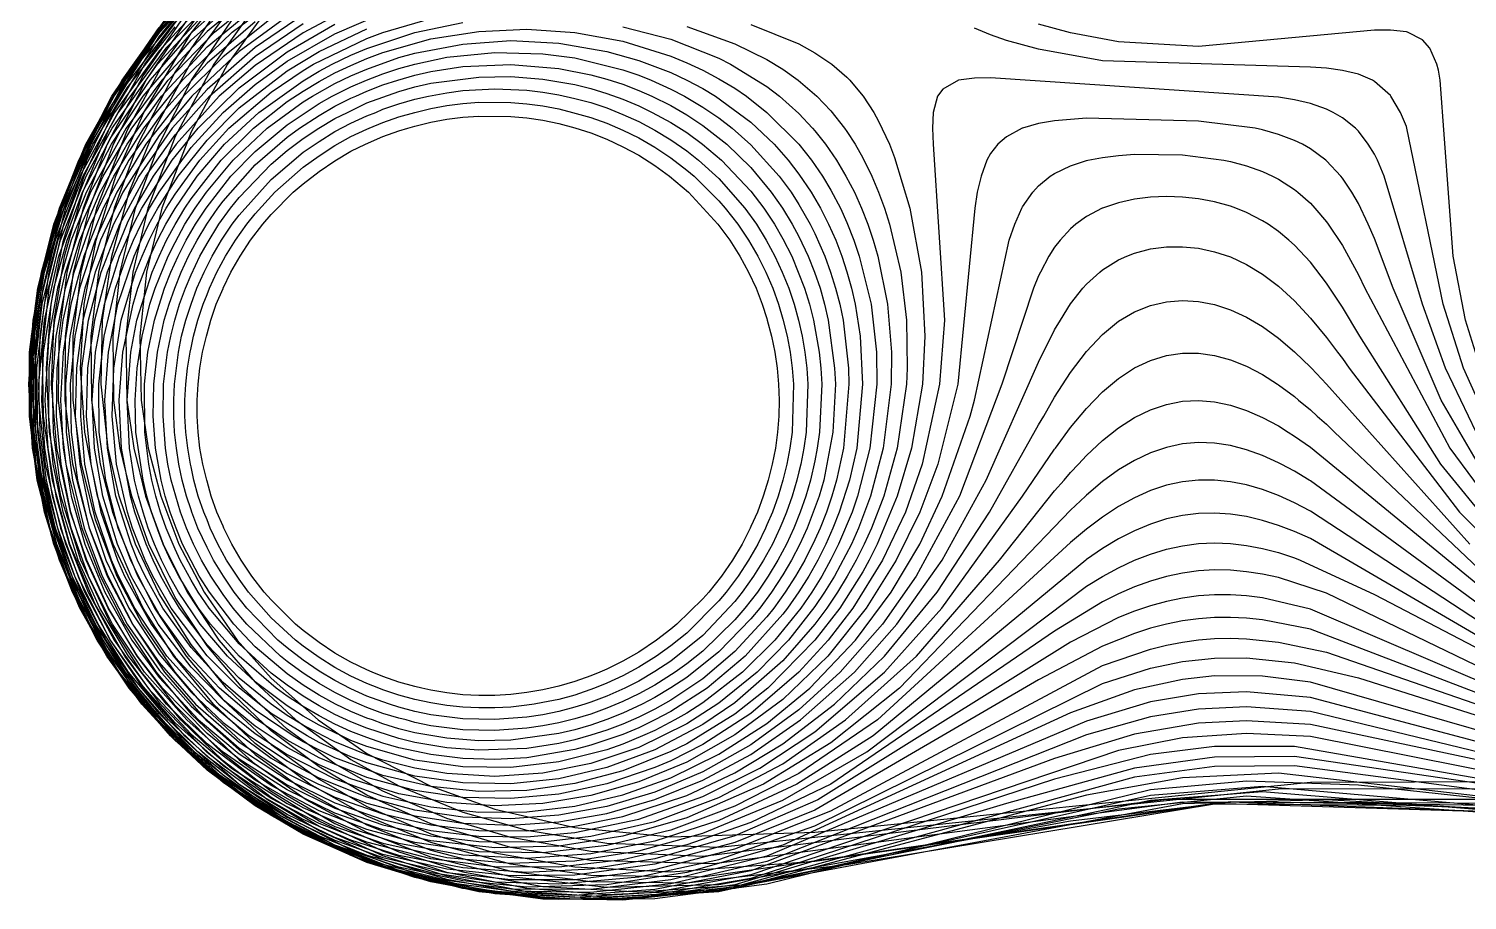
# Model space of a CAD drawing. Header units: millimetres. Extents: x -133 to 147, y -65 to 118.
# Drawn here: x -133.4 to 37.6, y -65.1 to 38.4 of the extents above; entities that cross this region are included whole.
import ezdxf

# ---------------------------------------------------------------- set-up
doc = ezdxf.new("R2010")
doc.units = ezdxf.units.MM
doc.header["$MEASUREMENT"] = 0
doc.layers.add('Layer 01', color=12, linetype='Continuous', true_color=0xc80000)

msp = doc.modelspace()

# ---------------------------------------------------------------- linework, layer by layer
at = {"layer": 'Layer 01'}
for points in [[(55.13, -52.87), (19.01, -45.7), (11.41, -45.33), (3.8, -45.86), (-3.8, -47.33), (-47.52, -62.12), (-58.93, -64.22), (-68.43, -64.82), (-77.94, -64.27), (-85.54, -62.92), (-93.15, -60.64), (-100.75, -57.29), (-106.45, -53.92), (-112.16, -49.64), (-116.47, -45.62), (-121.36, -39.92), (-125.16, -34.22), (-128.11, -28.51), (-130.33, -22.81), (-132.3, -15.21), (-133.24, -7.6), (-133.23, 0), (-132.28, 7.6), (-130.36, 15.21), (-127.42, 22.81), (-123.36, 30.42), (-117.86, 38.24), (-110.26, 46.57)], [(66.53, -56.25), (13.31, -51.64), (0, -52.69), (-51.33, -64.15), (-64.63, -65.01), (-74.14, -64.43), (-83.64, -62.68), (-91.25, -60.31), (-98.85, -56.91), (-104.99, -53.23), (-112.16, -47.58), (-117.68, -41.82), (-121.93, -36.12), (-125.46, -29.96), (-128.47, -22.81), (-130.55, -15.21), (-131.62, -7.6), (-131.73, 0), (-130.91, 7.6), (-129.17, 15.21), (-126.46, 22.81), (-122.72, 30.42), (-117.83, 38.02), (-109.93, 47.52)], [(58.93, -56.02), (13.31, -52.25), (0, -53.28), (-51.33, -64.07), (-64.63, -64.79), (-74.14, -64.13), (-83.64, -62.3), (-91.25, -59.86), (-98.85, -56.38), (-104.55, -52.93), (-110.26, -48.56), (-115.27, -43.72), (-119.94, -38.02), (-123.58, -32.32), (-127.17, -24.71), (-129.56, -17.11), (-130.89, -9.5), (-131.26, -1.9), (-130.7, 5.7), (-129.21, 13.31), (-126.78, 20.91), (-123.33, 28.51), (-117.86, 37.47), (-110.26, 46.88)], [(51.33, -54.99), (7.6, -53.65), (-53.23, -62.39), (-66.53, -62.19), (-76.04, -60.85), (-85.54, -58.29), (-93.15, -55.15), (-99.95, -51.33), (-106.45, -46.51), (-111.39, -41.82), (-116.11, -36.12), (-119.76, -30.41), (-123.32, -22.81), (-125.18, -17.11), (-126.69, -9.5), (-127.2, -1.9), (-126.75, 5.7), (-125.36, 13.31), (-123.02, 20.91), (-119.68, 28.51), (-114.06, 37.93), (-106.48, 47.52)], [(60.83, -53.15), (19.01, -44.27), (11.41, -43.81), (5.7, -44.11), (-1.9, -45.41), (-11.41, -48.3), (-47.52, -61.64), (-58.93, -63.88), (-68.43, -64.58), (-77.94, -64.12), (-85.54, -62.81), (-93.15, -60.57), (-100.75, -57.26), (-106.45, -53.93), (-112.16, -49.67), (-116.52, -45.62), (-121.42, -39.92), (-125.23, -34.22), (-128.17, -28.51), (-130.39, -22.81), (-132.35, -15.21), (-133.28, -7.6), (-133.25, 0), (-132.27, 7.6), (-130.32, 15.21), (-127.33, 22.81), (-123.21, 30.42), (-117.77, 38.02), (-110.26, 46.15)], [(49.77, -43.72), (19.01, -30.54), (13.31, -29.2), (11.41, -28.96), (9.5, -28.84), (7.6, -28.84), (5.7, -28.97), (3.8, -29.23), (1.9, -29.62), (0, -30.14), (-1.9, -30.78), (-3.8, -31.55), (-9.5, -34.46), (-39.54, -53.23), (-49.43, -57.48), (-58.93, -60.23), (-66.53, -61.46), (-74.14, -61.83), (-81.74, -61.3), (-89.35, -59.82), (-95.05, -58.02), (-100.75, -55.54), (-106.45, -52.29), (-112.16, -48.06), (-116.75, -43.72), (-121.49, -38.02), (-125.12, -32.32), (-127.87, -26.61), (-129.89, -20.91), (-131.23, -15.21), (-131.99, -9.5), (-132.15, -3.8), (-131.48, 3.8), (-129.78, 11.41), (-126.98, 19.01), (-123.56, 25.56), (-118.93, 32.32), (-113.94, 38.02), (-106.45, 44.74)], [(68.43, -53.74), (3.8, -53.47), (-51.88, -60.83), (-66.53, -60.42), (-76.04, -58.87), (-85.54, -56.06), (-93.15, -52.67), (-98.85, -49.3), (-104.55, -45.01), (-109.84, -39.92), (-114.06, -34.74), (-117.86, -28.71), (-120.65, -22.81), (-122.61, -17.11), (-123.92, -11.41), (-124.75, -3.8), (-124.59, 3.8), (-123.48, 11.41), (-121.4, 19.01), (-118.33, 26.61), (-114.06, 34.46), (-106.45, 44.95)], [(-110.26, 43.11), (-117.06, 36.12), (-122.73, 28.51), (-126.94, 20.91), (-129.91, 13.31), (-131.8, 5.7), (-132.67, -1.9), (-132.54, -9.5), (-131.79, -15.21), (-130.44, -20.91), (-128.44, -26.61), (-125.72, -32.32), (-122.15, -38.02), (-117.86, -43.34), (-113.64, -47.52), (-108.36, -51.73), (-102.65, -55.28), (-96.95, -58.02), (-91.25, -60.06), (-83.64, -61.86), (-76.04, -62.7), (-68.43, -62.67), (-58.93, -61.48), (-49.43, -59.02), (-38.02, -54.53), (-5.7, -37.26), (0, -35.29), (1.9, -34.82), (3.8, -34.46), (5.7, -34.2), (7.6, -34.05), (9.5, -34.01), (11.41, -34.06), (15.21, -34.46), (20.91, -35.66), (58.93, -48.81)], [(48.24, -41.82), (20.91, -28.66), (15.21, -26.8), (13.31, -26.39), (11.41, -26.09), (9.5, -25.92), (7.6, -25.89), (5.7, -26), (3.8, -26.25), (1.9, -26.66), (0, -27.21), (-1.9, -27.9), (-3.8, -28.73), (-5.7, -29.68), (-11.41, -33.15), (-38, -51.33), (-47.52, -55.91), (-55.13, -58.56), (-62.73, -60.33), (-70.34, -61.2), (-77.94, -61.18), (-85.54, -60.23), (-93.15, -58.25), (-98.85, -56.02), (-104.55, -53.04), (-110.26, -49.15), (-115.96, -44.06), (-119.76, -39.75), (-123.63, -34.22), (-126.69, -28.51), (-128.95, -22.81), (-130.52, -17.11), (-131.46, -11.41), (-131.82, -5.7), (-131.59, 0), (-130.38, 7.6), (-128.77, 13.31), (-126.51, 19.01), (-123.53, 24.71), (-119.74, 30.42), (-114.06, 37.08), (-106.66, 43.72)], [(-104.55, 44.44), (-112.16, 38.1), (-117.55, 32.32), (-121.76, 26.61), (-126, 19.01), (-128.31, 13.31), (-129.95, 7.6), (-130.98, 1.9), (-131.43, -5.7), (-131.09, -11.41), (-130.15, -17.11), (-128.57, -22.81), (-126.3, -28.51), (-123.21, -34.22), (-119.16, -39.92), (-114.06, -45.4), (-109.24, -49.43), (-102.65, -53.66), (-96.95, -56.38), (-91.25, -58.38), (-83.64, -60.06), (-76.04, -60.73), (-68.43, -60.47), (-60.83, -59.29), (-53.23, -57.19), (-43.72, -53.26), (-33.74, -47.52), (-7.6, -27.83), (-5.7, -26.67), (-3.8, -25.63), (-1.9, -24.74), (0, -23.99), (1.9, -23.41), (3.8, -23), (5.7, -22.75), (7.6, -22.67), (9.5, -22.74), (11.41, -22.97), (13.31, -23.33), (15.21, -23.83), (17.11, -24.45), (17.8, -24.71), (26.61, -28.82), (53.23, -42.67)], [(47.52, -38.73), (19.01, -22.15), (17.11, -21.32), (15.21, -20.59), (13.31, -20), (11.41, -19.54), (9.5, -19.25), (7.6, -19.12), (5.7, -19.17), (3.8, -19.4), (1.9, -19.82), (0, -20.43), (-1.9, -21.23), (-3.8, -22.2), (-5.7, -23.34), (-7.6, -24.63), (-7.71, -24.71), (-32.99, -45.62), (-42.04, -51.33), (-51.33, -55.67), (-58.93, -58.12), (-66.53, -59.62), (-74.14, -60.18), (-81.74, -59.78), (-89.35, -58.39), (-95.05, -56.62), (-100.75, -54.15), (-106.45, -50.86), (-112.16, -46.56), (-117, -41.82), (-121.5, -36.12), (-124.92, -30.42), (-127.47, -24.71), (-129.28, -19.01), (-130.44, -13.31), (-130.97, -7.6), (-130.91, -1.9), (-130.26, 3.8), (-129, 9.5), (-127.1, 15.21), (-124.51, 20.91), (-121.11, 26.61), (-116.78, 32.32), (-111.29, 38.02), (-104.55, 43.51)], [(58.93, -56.05), (11.41, -52.79), (-3.8, -54.31), (-51.33, -63.91), (-64.63, -64.49), (-74.14, -63.75), (-83.64, -61.83), (-91.25, -59.32), (-98.85, -55.75), (-104.55, -52.22), (-110.26, -47.75), (-115.96, -42.01), (-120.47, -36.12), (-123.87, -30.42), (-126.47, -24.71), (-128.39, -19.01), (-130.01, -11.41), (-130.64, -3.8), (-130.33, 3.8), (-129.1, 11.41), (-126.93, 19.01), (-123.77, 26.61), (-119.54, 34.22), (-112.61, 43.72)], [(43.72, -33.41), (19.01, -15.29), (18.87, -15.21), (17.11, -14.14), (15.52, -13.31), (15.21, -13.14), (13.31, -12.28), (11.41, -11.6), (9.5, -11.11), (7.6, -10.82), (5.7, -10.75), (3.8, -10.91), (1.9, -11.32), (0, -11.96), (-1.9, -12.86), (-3.8, -14), (-5.7, -15.39), (-7.6, -16.98), (-7.73, -17.11), (-9.5, -18.76), (-29.84, -39.92), (-38.02, -46.42), (-46, -51.33), (-55.13, -55.36), (-62.73, -57.54), (-70.34, -58.71), (-77.94, -58.9), (-85.54, -58.09), (-91.25, -56.76), (-96.95, -54.78), (-102.65, -52.04), (-108.36, -48.39), (-112.16, -45.33), (-117.46, -39.92), (-120.42, -36.12), (-123.92, -30.42), (-126.52, -24.71), (-128.37, -19.01), (-129.52, -13.31), (-130.05, -7.6), (-129.97, -1.9), (-129.27, 3.8), (-127.96, 9.5), (-125.97, 15.21), (-123.25, 20.91), (-119.68, 26.61), (-115.09, 32.32), (-109.18, 38.02), (-102.65, 42.93)], [(-110.63, 43.72), (-117.42, 34.22), (-121.66, 26.41), (-125.29, 17.11), (-127.16, 9.5), (-128.1, 1.9), (-128.1, -5.7), (-127.14, -13.31), (-125.46, -19.89), (-122.88, -26.61), (-119.88, -32.32), (-116, -38.02), (-112.16, -42.51), (-106.45, -47.82), (-100.75, -51.97), (-93.15, -56.18), (-85.54, -59.21), (-76.04, -61.67), (-66.53, -62.91), (-55.13, -63.06), (-36.12, -60.89), (7.6, -53.68), (30.42, -53.85), (70.34, -55.36)], [(-104.6, 43.72), (-111.37, 34.22), (-115.96, 25.62), (-119.18, 17.11), (-121, 9.5), (-121.83, 1.9), (-121.68, -5.7), (-120.88, -11.41), (-119.47, -17.11), (-117.38, -22.81), (-114.52, -28.51), (-110.74, -34.22), (-106.45, -39.23), (-101.6, -43.72), (-95.05, -48.42), (-89.35, -51.55), (-81.74, -54.67), (-74.14, -56.81), (-64.63, -58.35), (-51.33, -58.85), (15.21, -51.89), (70.34, -51.82)], [(-102.92, 43.72), (-109.72, 34.22), (-114.06, 26.2), (-117.55, 17.11), (-119.36, 9.5), (-120.17, 1.9), (-119.98, -5.7), (-119.14, -11.41), (-117.67, -17.11), (-115.5, -22.81), (-112.52, -28.51), (-108.58, -34.22), (-104.55, -38.76), (-98.97, -43.72), (-93.15, -47.7), (-85.54, -51.59), (-77.94, -54.33), (-68.43, -56.49), (-57.03, -57.6), (-39.92, -57.04), (19.01, -51.12), (68.43, -50.95)], [(53.23, -50.98), (19.01, -42.72), (11.41, -42.16), (5.7, -42.44), (0, -43.36), (-7.6, -45.5), (-45.62, -60.55), (-57.03, -63.2), (-66.53, -64.23), (-76.04, -64.08), (-83.64, -63.04), (-91.25, -61.09), (-98.85, -58.11), (-104.55, -55.06), (-110.26, -51.16), (-115.96, -46.16), (-119.91, -41.82), (-124.06, -36.12), (-127.28, -30.42), (-129.72, -24.71), (-131.5, -19.01), (-132.92, -11.41), (-133.35, -3.8), (-132.83, 3.8), (-131.33, 11.41), (-128.83, 19.01), (-125.23, 26.61), (-120.39, 34.22), (-114.08, 41.82)], [(-112.16, 42.02), (-117.86, 35.84), (-123.17, 28.51), (-127.29, 20.91), (-130.21, 13.31), (-132.06, 5.7), (-132.9, -1.9), (-132.76, -9.5), (-131.61, -17.11), (-130.06, -22.81), (-127.84, -28.51), (-124.86, -34.22), (-120.99, -39.92), (-115.97, -45.62), (-111.77, -49.43), (-104.55, -54.49), (-98.85, -57.49), (-93.15, -59.77), (-85.54, -61.86), (-77.94, -62.97), (-70.34, -63.21), (-60.83, -62.36), (-51.33, -60.29), (-39.92, -56.3), (-5.7, -39.4), (0, -37.56), (3.8, -36.77), (7.6, -36.36), (11.41, -36.33), (17.11, -36.93), (24.71, -38.7), (60.83, -50.14)], [(-115.15, 41.82), (-121.66, 32.72), (-125.98, 24.71), (-128.97, 17.11), (-130.97, 9.5), (-132.04, 1.9), (-132.19, -5.7), (-131.39, -13.31), (-129.59, -20.91), (-127.37, -27), (-123.68, -34.22), (-119.81, -39.92), (-114.84, -45.62), (-108.36, -51.33), (-102.65, -55.21), (-95.05, -59.15), (-87.44, -61.95), (-79.84, -63.8), (-70.34, -64.97), (-58.93, -64.93), (-45.62, -63.2), (0, -51.98), (11.41, -50.94), (24.71, -51.43), (68.43, -56.18)], [(43.72, -35.08), (19.01, -18.88), (17.11, -17.9), (15.21, -17.05), (13.31, -16.33), (11.41, -15.78), (9.5, -15.4), (7.6, -15.2), (5.7, -15.2), (3.8, -15.4), (1.9, -15.82), (0, -16.45), (-1.9, -17.31), (-3.8, -18.36), (-5.7, -19.61), (-7.6, -21.04), (-9.5, -22.62), (-32.44, -43.72), (-41.82, -50.09), (-49.43, -53.98), (-57.03, -56.81), (-64.63, -58.64), (-72.24, -59.5), (-79.84, -59.4), (-87.44, -58.29), (-93.15, -56.74), (-98.85, -54.52), (-104.55, -51.51), (-110.26, -47.54), (-114.57, -43.72), (-119.59, -38.02), (-123.39, -32.32), (-126.25, -26.61), (-128.31, -20.91), (-129.68, -15.21), (-130.42, -9.5), (-130.55, -3.8), (-130.08, 1.9), (-128.99, 7.6), (-127.27, 13.31), (-124.87, 19.01), (-121.67, 24.71), (-117.57, 30.42), (-112.16, 36.29), (-104.55, 42.58)], [(-113.6, 41.82), (-119.76, 32.89), (-124.02, 24.71), (-126.9, 17.11), (-128.82, 9.5), (-129.79, 1.9), (-129.85, -5.7), (-128.95, -13.31), (-127.03, -20.91), (-124.86, -26.61), (-121.97, -32.32), (-118.22, -38.02), (-114.06, -43.04), (-108.36, -48.45), (-102.65, -52.69), (-96.95, -56.03), (-89.35, -59.41), (-81.74, -61.77), (-72.24, -63.52), (-60.83, -64.15), (-47.52, -63.23), (3.8, -53.66), (20.91, -53.16), (70.34, -56)], [(70.34, -55.73), (9.5, -53.47), (-9.5, -55.76), (-51.33, -63.3), (-64.63, -63.62), (-76.04, -62.37), (-85.54, -60.01), (-93.15, -57.08), (-100.38, -53.23), (-106.45, -48.97), (-112.16, -43.85), (-117.18, -38.02), (-120.99, -32.32), (-123.93, -26.61), (-126.14, -20.91), (-128.1, -13.31), (-129.03, -5.7), (-129, 1.9), (-128.04, 9.5), (-126.15, 17.11), (-123.28, 24.71), (-119.39, 32.32), (-112.93, 41.82)], [(-110.16, 41.82), (-115.96, 33.31), (-120.4, 24.71), (-123.22, 17.11), (-125.07, 9.5), (-125.97, 1.9), (-125.91, -5.7), (-124.87, -13.31), (-123.4, -19.01), (-121.27, -24.71), (-118.4, -30.42), (-114.65, -36.12), (-110.26, -41.34), (-104.55, -46.63), (-98.85, -50.74), (-93.15, -53.99), (-85.54, -57.24), (-77.94, -59.5), (-68.43, -61.17), (-57.03, -61.77), (-39.92, -60.51), (9.5, -53.39), (70.34, -54.29)], [(64.63, -53.19), (1.9, -53.19), (-53.23, -59.95), (-66.53, -59.34), (-76.04, -57.68), (-83.64, -55.44), (-91.25, -52.19), (-96.95, -48.95), (-102.65, -44.81), (-107.92, -39.92), (-112.16, -34.92), (-115.96, -29.17), (-119.1, -22.81), (-121.12, -17.11), (-122.47, -11.41), (-123.23, -5.7), (-123.34, 1.9), (-122.49, 9.5), (-120.67, 17.11), (-117.85, 24.71), (-114, 32.32), (-107.61, 41.82)], [(53.23, -53.19), (17.11, -46.86), (7.6, -46.87), (0, -47.84), (-11.41, -50.77), (-47.52, -62.55), (-58.93, -64.49), (-68.43, -65), (-77.94, -64.38), (-85.54, -62.97), (-93.15, -60.64), (-100.75, -57.25), (-106.45, -53.85), (-112.16, -49.53), (-117.86, -43.99), (-122.59, -38.02), (-126.1, -32.32), (-128.79, -26.61), (-130.8, -20.91), (-132.52, -13.31), (-133.24, -5.7), (-133.01, 1.9), (-131.85, 9.5), (-129.71, 17.11), (-126.56, 24.71), (-122.27, 32.32), (-116.69, 39.92)], [(66.53, -55.66), (17.11, -49.15), (7.6, -49.26), (-1.9, -50.51), (-49.43, -63.56), (-62.73, -65.11), (-72.24, -65), (-81.74, -63.74), (-89.35, -61.78), (-96.95, -58.84), (-103.89, -55.13), (-110.26, -50.64), (-115.78, -45.62), (-120.69, -39.92), (-124.52, -34.22), (-127.49, -28.51), (-130.35, -20.91), (-132.1, -13.31), (-132.85, -5.7), (-132.67, 1.9), (-131.55, 9.5), (-129.49, 17.11), (-126.42, 24.71), (-122.26, 32.32), (-116.86, 39.92)], [(55.13, -46.74), (19.01, -32.94), (13.31, -31.8), (11.41, -31.61), (9.5, -31.53), (7.6, -31.55), (5.7, -31.69), (3.8, -31.95), (1.9, -32.33), (0, -32.82), (-1.9, -33.42), (-5.7, -34.94), (-13.31, -38.96), (-39.92, -54.43), (-49.43, -58.28), (-58.93, -60.86), (-68.43, -62.17), (-76.04, -62.26), (-83.64, -61.46), (-91.25, -59.7), (-96.95, -57.67), (-102.65, -54.94), (-108.36, -51.38), (-113.24, -47.52), (-117.86, -42.96), (-121.84, -38.02), (-125.44, -32.32), (-128.18, -26.61), (-130.18, -20.91), (-131.53, -15.21), (-132.29, -9.5), (-132.39, -1.9), (-131.5, 5.7), (-129.57, 13.31), (-126.54, 20.91), (-123.44, 26.61), (-118.04, 34.22), (-112.16, 40.58)], [(-104.55, 39.65), (-110.26, 35.12), (-114.96, 30.42), (-119.44, 24.71), (-122.89, 19.01), (-125.46, 13.31), (-127.31, 7.6), (-128.48, 1.9), (-128.99, -3.8), (-128.89, -9.5), (-128.16, -15.21), (-126.76, -20.91), (-124.63, -26.61), (-121.67, -32.32), (-117.86, -37.81), (-114.06, -42.09), (-108.36, -47.06), (-102.65, -50.78), (-96.95, -53.55), (-91.25, -55.54), (-85.54, -56.84), (-79.84, -57.52), (-74.14, -57.6), (-68.43, -57.08), (-60.83, -55.5), (-53.23, -52.82), (-46.46, -49.43), (-39.92, -45.13), (-31.64, -38.02), (-24.8, -30.42), (-15.23, -17.11), (-11.41, -11.53), (-11.31, -11.41), (-9.5, -8.97), (-7.6, -6.68), (-5.7, -4.72), (-3.8, -3.12), (-1.9, -1.88), (0, -0.98), (1.9, -0.4), (3.8, -0.12), (5.7, -0.12), (7.6, -0.39), (9.5, -0.9), (11.41, -1.67), (13.31, -2.66), (15.09, -3.8), (15.21, -3.87), (17.11, -5.28), (17.61, -5.7), (19.01, -6.85), (19.82, -7.6), (20.91, -8.56), (21.87, -9.5), (41.98, -28.51)], [(-102.65, 39.92), (-108.36, 35.74), (-113.98, 30.42), (-117.86, 25.75), (-122.16, 19.01), (-124.81, 13.31), (-126.69, 7.6), (-127.88, 1.9), (-128.42, -3.8), (-128.33, -9.5), (-127.58, -15.21), (-126.18, -20.91), (-124.02, -26.61), (-121.02, -32.32), (-117.86, -36.9), (-113.53, -41.82), (-108.36, -46.34), (-102.65, -50.1), (-96.95, -52.89), (-91.25, -54.89), (-85.54, -56.19), (-79.84, -56.84), (-74.14, -56.88), (-68.43, -56.34), (-62.73, -55.18), (-55.13, -52.68), (-49.43, -50), (-43.72, -46.55), (-37.55, -41.82), (-31.62, -36.12), (-25.35, -28.51), (-19.14, -19.01), (-13.31, -8.63), (-12.69, -7.6), (-11.41, -5.36), (-9.5, -2.41), (-7.6, 0.1), (-5.7, 2.12), (-3.8, 3.67), (-1.9, 4.79), (0, 5.55), (1.9, 5.99), (3.8, 6.15), (5.7, 6.03), (7.6, 5.67), (9.5, 5.05), (11.41, 4.18), (13.31, 3.06), (15.21, 1.68), (17.11, 0.05), (17.16, 0), (19.01, -1.78), (19.12, -1.9), (20.91, -3.79), (20.92, -3.8), (37.95, -22.81)], [(-100.75, 40.08), (-106.45, 36.21), (-112.16, 31.23), (-116.29, 26.61), (-120.28, 20.91), (-123.28, 15.21), (-125.46, 9.5), (-126.92, 3.8), (-127.69, -1.9), (-127.82, -7.6), (-127.29, -13.31), (-126.11, -19.01), (-124.19, -24.71), (-121.44, -30.42), (-117.86, -35.91), (-114.06, -40.42), (-110.26, -44.02), (-104.55, -48.24), (-100.75, -50.43), (-98.91, -51.33), (-93.15, -53.62), (-87.44, -55.13), (-81.74, -56), (-76.04, -56.23), (-70.34, -55.84), (-64.63, -54.83), (-58.93, -53.19), (-53.23, -50.88), (-47.52, -47.81), (-41.61, -43.72), (-35.2, -38.02), (-30.14, -32.32), (-24.78, -24.71), (-19.54, -15.21), (-13.31, -1.2), (-11.41, 2.65), (-10.72, 3.8), (-9.5, 5.76), (-8.03, 7.6), (-7.6, 8.1), (-6.04, 9.5), (-5.7, 9.79), (-3.8, 10.97), (-2.81, 11.41), (-1.9, 11.78), (0, 12.27), (1.9, 12.52), (3.8, 12.54), (5.7, 12.35), (7.6, 11.94), (9.5, 11.32), (11.41, 10.44), (13.31, 9.29), (15.21, 7.85), (17.11, 6.11), (19.01, 4.06), (20.91, 1.74), (22.21, 0), (22.81, -0.76), (23.61, -1.9), (36.72, -19.01), (44.36, -26.61)], [(-95.05, 40.98), (-100.75, 37.97), (-106.45, 34.08), (-110.7, 30.42), (-115.85, 24.71), (-118.56, 20.91), (-120.78, 17.11), (-121.66, 15.32), (-124.02, 9.5), (-125.53, 3.8), (-126.37, -1.9), (-126.52, -7.6), (-125.99, -13.31), (-124.78, -19.01), (-122.81, -24.71), (-121.96, -26.61), (-118.81, -32.32), (-115.96, -36.27), (-110.77, -41.82), (-106.45, -45.34), (-102.65, -47.83), (-96.95, -50.73), (-91.25, -52.76), (-85.54, -54.05), (-79.84, -54.66), (-74.14, -54.62), (-68.43, -53.95), (-62.73, -52.62), (-57.03, -50.6), (-51.33, -47.8), (-45.62, -44.12), (-40.52, -39.92), (-35.09, -34.22), (-30.84, -28.51), (-27.44, -22.81), (-24.76, -17.11), (-21.43, -7.6), (-20.94, -5.7), (-16.81, 13.31), (-16.15, 15.21), (-15.31, 17.11), (-15.21, 17.29), (-14.01, 19.01), (-13.31, 19.79), (-11.93, 20.91), (-11.41, 21.25), (-9.5, 22.16), (-7.6, 22.77), (-7.44, 22.81), (-5.7, 23.15), (-3.8, 23.39), (-1.9, 23.53), (3.8, 23.46), (8.73, 22.81), (9.5, 22.65), (11.41, 22.14), (13.31, 21.46), (14.51, 20.91), (15.21, 20.56), (17.11, 19.34), (17.52, 19.01), (19.01, 17.7), (19.55, 17.11), (20.91, 15.51), (21.12, 15.21), (22.81, 12.67), (24.71, 9.19), (25.47, 7.6), (35.57, -11.41), (41.2, -19.01)], [(38.73, -9.5), (35.05, -1.9), (32.34, 5.7), (27.79, 20.91), (26.98, 22.81), (26.61, 23.55), (25.89, 24.71), (24.71, 26.26), (24.35, 26.61), (22.81, 27.87), (21.7, 28.51), (20.91, 28.89), (19.01, 29.55), (17.11, 29.99), (15.21, 30.3), (-19.01, 32.6), (-20.91, 32.57), (-22.81, 32.32), (-22.82, 32.32), (-24.71, 31.25), (-25.31, 30.42), (-25.83, 28.51), (-25.92, 26.61), (-25.84, 24.71), (-24.49, 3.8), (-25.1, -3.8), (-27.14, -13.31), (-29.14, -19.01), (-31.85, -24.71), (-35.38, -30.42), (-38.31, -34.22), (-41.82, -38.02), (-47.52, -42.93), (-53.23, -46.64), (-57.03, -48.57), (-58.93, -49.37), (-64.63, -51.31), (-70.34, -52.54), (-76.04, -53.06), (-81.74, -52.93), (-87.44, -52.12), (-93.15, -50.57), (-98.85, -48.22), (-102.65, -46.12), (-106.45, -43.53), (-110.69, -39.92), (-114.23, -36.12), (-117.86, -31.13), (-120.38, -26.61), (-122.71, -20.91), (-124.21, -15.21), (-124.97, -9.5), (-125.03, -3.8), (-124.4, 1.9), (-123.04, 7.6), (-121.7, 11.41), (-120.91, 13.31), (-120, 15.21), (-119, 17.11), (-117.87, 19.01), (-114.06, 24.34), (-110.26, 28.48), (-106.45, 31.83), (-102.65, 34.59), (-96.95, 37.86), (-91.25, 40.31)], [(-55.13, 38.72), (-49.43, 36.67), (-45.62, 34.79), (-43.72, 33.63), (-41.89, 32.32), (-39.68, 30.42), (-38.02, 28.67), (-36.39, 26.61), (-36.12, 26.22), (-35.12, 24.71), (-34.22, 23.09), (-33.12, 20.91), (-32.34, 19.01), (-31.62, 17.11), (-31.02, 15.21), (-29.68, 9.5), (-29, 3.8), (-28.92, -1.9), (-29.02, -3.8), (-30.13, -11.41), (-31.71, -17.11), (-33.17, -20.91), (-34.04, -22.81), (-34.98, -24.71), (-36.06, -26.61), (-37.2, -28.51), (-38.49, -30.42), (-39.91, -32.32), (-43.72, -36.68), (-49.43, -41.68), (-53.23, -44.27), (-58.93, -47.27), (-64.63, -49.37), (-70.34, -50.71), (-76.04, -51.29), (-81.74, -51.19), (-87.44, -50.4), (-93.15, -48.82), (-95.05, -48.11), (-98.85, -46.39), (-100.25, -45.62), (-104.55, -42.93), (-108.36, -39.89), (-112.16, -36.08), (-116.44, -30.42), (-118.62, -26.61), (-119.52, -24.71), (-121.03, -20.91), (-121.62, -19.01), (-122.93, -13.31), (-123.45, -7.6), (-123.26, -1.9), (-122.35, 3.8), (-120.66, 9.5), (-119.89, 11.41), (-119.06, 13.31), (-118.09, 15.21), (-117.03, 17.11), (-115.96, 18.8), (-113.03, 22.81), (-109.56, 26.61), (-104.55, 30.92), (-100.75, 33.49), (-99.49, 34.22), (-93.15, 37.3), (-91.25, 38), (-85.54, 39.68)], [(53.23, -50.11), (19.01, -41.04), (11.41, -40.37), (5.7, -40.62), (0, -41.58), (-7.6, -43.87), (-45.62, -59.92), (-57.03, -62.73), (-66.53, -63.87), (-76.04, -63.81), (-83.64, -62.81), (-91.25, -60.9), (-98.85, -57.95), (-104.55, -54.92), (-110.26, -51.04), (-115.96, -46.06), (-119.83, -41.82), (-123.99, -36.12), (-127.22, -30.42), (-129.67, -24.71), (-131.44, -19.01), (-132.6, -13.31), (-133.26, -5.7), (-132.95, 1.9), (-131.67, 9.5), (-129.38, 17.11), (-126.01, 24.71), (-121.66, 31.95), (-115.96, 39.25)], [(57.03, -50.14), (19.01, -39.23), (13.31, -38.52), (7.6, -38.49), (3.8, -38.9), (-1.9, -40.15), (-9.5, -42.87), (-43.72, -58.58), (-55.13, -61.84), (-64.63, -63.32), (-74.14, -63.58), (-81.74, -62.85), (-89.35, -61.23), (-96.95, -58.59), (-102.65, -55.83), (-108.36, -52.26), (-114.06, -47.69), (-118.02, -43.72), (-122.59, -38.02), (-126.12, -32.32), (-128.82, -26.61), (-130.81, -20.91), (-132.48, -13.31), (-133.12, -5.7), (-132.8, 1.9), (-131.49, 9.5), (-129.16, 17.11), (-125.73, 24.71), (-121.66, 31.41), (-115.96, 38.69)], [(66.53, -55.31), (17.11, -48.07), (7.6, -48.13), (-1.9, -49.43), (-17.11, -53.63), (-49.43, -63.3), (-60.83, -64.87), (-70.34, -65.07), (-79.84, -64.13), (-87.44, -62.45), (-95.05, -59.83), (-102.65, -56.08), (-108.36, -52.36), (-114.06, -47.63), (-119.5, -41.82), (-123.64, -36.12), (-127.37, -29.38), (-130.01, -22.81), (-132.01, -15.21), (-132.98, -7.6), (-133.01, 0), (-132.11, 7.6), (-130.25, 15.21), (-127.4, 22.81), (-123.47, 30.42), (-117.86, 38.61)], [(66.53, -55.93), (15.21, -50.06), (3.8, -50.61), (-7.6, -52.65), (-49.43, -63.75), (-62.73, -65.14), (-72.24, -64.95), (-81.74, -63.62), (-89.35, -61.6), (-96.95, -58.6), (-103.41, -55.13), (-110.26, -50.28), (-115.36, -45.62), (-120.3, -39.92), (-124.15, -34.22), (-127.14, -28.51), (-129.4, -22.81), (-131.43, -15.21), (-132.45, -7.6), (-132.52, 0), (-131.66, 7.6), (-129.87, 15.21), (-127.09, 22.81), (-123.26, 30.42), (-117.86, 38.55)], [(-106.45, 39.25), (-112.16, 34.35), (-117.46, 28.51), (-121.45, 22.81), (-124.52, 17.11), (-126.79, 11.41), (-128.36, 5.7), (-129.27, 0), (-129.57, -5.7), (-129.25, -11.41), (-128.32, -17.11), (-126.69, -22.81), (-124.33, -28.51), (-121.11, -34.22), (-117.86, -38.66), (-113.16, -43.72), (-108.36, -47.74), (-102.65, -51.42), (-96.95, -54.19), (-91.25, -56.17), (-85.54, -57.48), (-79.84, -58.17), (-72.24, -58.19), (-66.53, -57.53), (-58.93, -55.77), (-51.33, -52.93), (-43.72, -48.93), (-36.26, -43.72), (-27.84, -36.12), (-17.94, -24.71), (-11.41, -16.49), (-10.28, -15.21), (-9.5, -14.29), (-8.56, -13.31), (-7.6, -12.27), (-5.7, -10.49), (-3.8, -8.98), (-1.9, -7.77), (0, -6.84), (1.9, -6.2), (3.8, -5.84), (5.7, -5.75), (7.6, -5.9), (9.5, -6.3), (11.41, -6.92), (13.31, -7.75), (15.21, -8.77), (16.35, -9.5), (17.11, -9.97), (19.01, -11.31), (44.65, -32.32)], [(40.72, -20.91), (34.53, -13.31), (24.9, 1.9), (22.81, 5.36), (20.91, 8.21), (19.01, 10.69), (17.11, 12.73), (16.46, 13.31), (15.21, 14.36), (13.97, 15.21), (13.31, 15.63), (11.41, 16.61), (10.14, 17.11), (9.5, 17.34), (7.6, 17.87), (5.7, 18.23), (3.8, 18.44), (1.9, 18.5), (0, 18.43), (-1.9, 18.19), (-3.8, 17.77), (-5.7, 17.13), (-5.76, 17.11), (-7.6, 16.14), (-8.88, 15.21), (-9.5, 14.68), (-10.75, 13.31), (-11.41, 12.47), (-12.07, 11.41), (-13.1, 9.5), (-13.31, 9.08), (-13.91, 7.6), (-17.68, -3.8), (-22.72, -17.11), (-27.86, -26.61), (-31.88, -32.32), (-36.89, -38.02), (-41.82, -42.51), (-47.52, -46.66), (-53.23, -49.87), (-58.93, -52.29), (-64.63, -54), (-70.34, -55.04), (-76.04, -55.47), (-81.74, -55.27), (-87.44, -54.44), (-93.15, -52.91), (-98.85, -50.63), (-102.65, -48.63), (-107.21, -45.62), (-112.16, -41.44), (-116.93, -36.12), (-120.73, -30.42), (-122.69, -26.61), (-123.51, -24.71), (-125.45, -19.01), (-126.67, -13.31), (-127.18, -7.6), (-127.04, -1.9), (-126.25, 3.8), (-124.76, 9.5), (-122.53, 15.21), (-119.44, 20.91), (-115.96, 25.83), (-111.86, 30.42), (-106.45, 35.17), (-100.75, 39.05)], [(39, -13.31), (34.55, -5.7), (28.86, 7.6), (26.61, 13.52), (25.87, 15.21), (24.71, 17.66), (23.92, 19.01), (22.81, 20.68), (22.62, 20.91), (20.91, 22.76), (20.85, 22.81), (19.01, 24.18), (18.06, 24.71), (17.11, 25.18), (15.21, 25.89), (13.31, 26.42), (12.42, 26.61), (5.7, 27.47), (-7.6, 27.8), (-11.41, 27.51), (-13.31, 27.18), (-15.21, 26.64), (-15.27, 26.61), (-17.11, 25.61), (-18.15, 24.71), (-19.01, 23.61), (-19.45, 22.81), (-20.15, 20.91), (-20.59, 19.01), (-20.88, 17.11), (-22.9, -3.8), (-25.27, -13.31), (-27.41, -19.01), (-30.22, -24.71), (-33.79, -30.42), (-38.37, -36.12), (-43.72, -41.27), (-49.43, -45.5), (-55.13, -48.72), (-60.83, -51.08), (-66.53, -52.71), (-72.24, -53.64), (-77.94, -53.93), (-83.64, -53.54), (-89.35, -52.49), (-95.05, -50.71), (-98.85, -49.06), (-102.65, -47), (-106.45, -44.47), (-110.26, -41.34), (-114.06, -37.46), (-117.97, -32.32), (-121.19, -26.61), (-122.81, -22.81), (-124.55, -17.11), (-125.52, -11.41), (-125.83, -5.7), (-125.43, 0), (-124.37, 5.7), (-122.55, 11.41), (-120.89, 15.21), (-119.9, 17.11), (-116.3, 22.81), (-113.23, 26.61), (-108.36, 31.41), (-102.65, 35.7), (-96.95, 38.98)], [(-47.52, 38.94), (-41.82, 36.64), (-39.92, 35.6), (-38.02, 34.31), (-37.89, 34.22), (-36.12, 32.69), (-35.75, 32.32), (-34.22, 30.48), (-34.17, 30.42), (-32.9, 28.51), (-32.32, 27.46), (-31.02, 24.71), (-30.42, 23.13), (-28.6, 17.11), (-27.23, 9.5), (-26.83, 1.9), (-27.12, -3.8), (-28.43, -11.41), (-30.1, -17.11), (-32.48, -22.81), (-33.43, -24.71), (-34.22, -26.09), (-36.94, -30.42), (-39.92, -34.25), (-45.51, -39.92), (-49.43, -43.01), (-55.13, -46.54), (-57.03, -47.48), (-62.73, -49.78), (-68.43, -51.28), (-74.14, -52.1), (-79.84, -52.21), (-85.54, -51.62), (-91.25, -50.32), (-96.95, -48.22), (-98.4, -47.52), (-100.75, -46.32), (-101.92, -45.62), (-106.45, -42.55), (-110.26, -39.26), (-114.06, -35.11), (-117.41, -30.42), (-119.52, -26.61), (-120.42, -24.71), (-121.2, -22.81), (-123, -17.11), (-124.01, -11.41), (-124.31, -5.7), (-123.88, 0), (-122.75, 5.7), (-120.84, 11.41), (-120, 13.31), (-119.08, 15.21), (-118.03, 17.11), (-115.6, 20.91), (-112.16, 25.22), (-108.36, 29.03), (-102.65, 33.45), (-98.85, 35.75), (-93.15, 38.45)], [(-62.73, 38.68), (-57.03, 37.2), (-51.33, 34.94), (-49.92, 34.22), (-45.62, 31.58), (-44.1, 30.42), (-41.82, 28.36), (-40.18, 26.61), (-39.92, 26.31), (-38.64, 24.71), (-37.33, 22.81), (-36.22, 20.91), (-35.21, 19.01), (-34.37, 17.11), (-33.61, 15.21), (-32.96, 13.31), (-32.43, 11.41), (-31.25, 5.7), (-30.78, 0), (-30.82, -3.8), (-31.77, -11.41), (-33.28, -17.11), (-34.71, -20.91), (-35.56, -22.81), (-37.57, -26.61), (-38.74, -28.51), (-39.92, -30.24), (-43.04, -34.22), (-46.76, -38.02), (-51.33, -41.71), (-55.13, -44.17), (-60.83, -46.98), (-66.53, -48.89), (-72.24, -50.03), (-77.94, -50.43), (-83.64, -50.1), (-87.44, -49.45), (-91.25, -48.5), (-93.15, -47.86), (-96.95, -46.33), (-98.36, -45.62), (-100.75, -44.35), (-102.65, -43.17), (-104.55, -41.84), (-108.36, -38.73), (-112.16, -34.77), (-115.42, -30.42), (-116.6, -28.51), (-117.64, -26.61), (-118.58, -24.71), (-119.4, -22.81), (-120.74, -19.01), (-121.26, -17.11), (-122.32, -11.41), (-122.61, -5.7), (-122.16, 0), (-120.96, 5.7), (-120.37, 7.6), (-119.76, 9.28), (-118.93, 11.41), (-118.04, 13.31), (-117.06, 15.21), (-115.96, 17.07), (-113.34, 20.91), (-110.08, 24.71), (-106, 28.51), (-100.75, 32.27), (-98.85, 33.41), (-97.29, 34.22), (-95.05, 35.32), (-93.15, 36.1), (-87.44, 37.99), (-81.74, 39.19)], [(39.92, -7.97), (37.21, -1.9), (34.77, 5.7), (30.48, 26.61), (30.42, 26.81), (29.71, 28.51), (28.58, 30.42), (28.51, 30.51), (26.61, 32.18), (26.38, 32.32), (24.71, 33.04), (22.81, 33.5), (20.91, 33.75), (19.01, 33.87), (-5.7, 34.62), (-13.31, 36.02), (-17.11, 37.05), (-19.01, 37.73), (-20.91, 38.5)], [(39.22, -1.9), (37.46, 3.8), (35.97, 11.41), (34.43, 32.32), (34.22, 33.52), (34.04, 34.22), (33.19, 36.12), (32.32, 37.14), (30.55, 38.02), (30.42, 38.06), (28.51, 38.29), (26.61, 38.26), (5.7, 36.35), (-3.8, 36.89), (-9.5, 37.96), (-13.31, 39.01)]]:
    msp.add_lwpolyline(points, dxfattribs=at)
for points in [[(-32.55, -3.8), (-33.36, -11.41), (-34.82, -17.11), (-35.48, -19.01), (-37.08, -22.81), (-38.02, -24.65), (-39.09, -26.61), (-40.28, -28.51), (-41.59, -30.42), (-44.65, -34.22), (-48.49, -38.02), (-53.23, -41.68), (-55.13, -42.91), (-56.55, -43.72), (-58.93, -44.98), (-60.38, -45.62), (-62.73, -46.61), (-64.63, -47.26), (-70.34, -48.71), (-76.04, -49.37), (-81.74, -49.3), (-87.44, -48.5), (-93.15, -46.87), (-95.05, -46.14), (-96.19, -45.62), (-98.85, -44.34), (-100.75, -43.27), (-102.65, -42.05), (-106.45, -39.19), (-109.71, -36.12), (-112.97, -32.32), (-115.54, -28.51), (-116.62, -26.61), (-117.57, -24.71), (-118.42, -22.81), (-119.15, -20.91), (-119.76, -19.02), (-120.32, -17.11), (-120.77, -15.21), (-121.38, -11.41), (-121.66, -5.7), (-121.22, 0), (-120.49, 3.8), (-118.69, 9.5), (-117.87, 11.41), (-116.98, 13.31), (-115.96, 15.18), (-114.81, 17.11), (-114.06, 18.23), (-110.48, 22.81), (-106.65, 26.61), (-102.65, 29.78), (-100.75, 31.04), (-98.85, 32.16), (-96.95, 33.2), (-95.05, 34.09), (-93.15, 34.91), (-91.25, 35.62), (-85.54, 37.25), (-79.84, 38.13), (-74.14, 38.4), (-68.43, 37.99), (-62.73, 36.97), (-57.03, 35.2), (-55.13, 34.41), (-53.23, 33.54), (-51.33, 32.51), (-49.43, 31.38), (-48.03, 30.42), (-45.61, 28.51), (-41.82, 24.71), (-40.31, 22.81), (-39, 20.91), (-38.02, 19.25), (-36.87, 17.11), (-36.12, 15.41), (-35.26, 13.31), (-34.62, 11.41), (-33.22, 5.7), (-32.59, 0)], [(-34.23, -3.8), (-34.93, -11.41), (-35.8, -15.21), (-37, -19.01), (-37.76, -20.91), (-38.6, -22.81), (-39.56, -24.71), (-40.62, -26.61), (-41.82, -28.48), (-43.16, -30.42), (-43.72, -31.14), (-48.19, -36.12), (-52.72, -39.92), (-57.03, -42.72), (-58.93, -43.72), (-60.83, -44.65), (-62.73, -45.43), (-66.53, -46.73), (-68.43, -47.22), (-74.14, -48.2), (-77.94, -48.42), (-81.74, -48.3), (-85.54, -47.82), (-89.35, -47.01), (-91.25, -46.47), (-93.15, -45.81), (-95.05, -45.07), (-96.95, -44.2), (-98.85, -43.23), (-100.75, -42.12), (-102.65, -40.88), (-103.96, -39.92), (-108.35, -36.12), (-111.74, -32.32), (-113.16, -30.42), (-114.06, -29.04), (-115.52, -26.61), (-116.5, -24.71), (-117.37, -22.81), (-117.86, -21.54), (-118.78, -19.01), (-119.32, -17.11), (-119.76, -15.21), (-120.61, -9.5), (-120.72, -5.7), (-120.48, -1.9), (-119.88, 1.9), (-118.95, 5.7), (-118.33, 7.6), (-116.79, 11.41), (-115.96, 13.05), (-114.79, 15.21), (-113.59, 17.11), (-112.24, 19.01), (-109.07, 22.81), (-105.01, 26.61), (-100.75, 29.74), (-99.63, 30.42), (-96.95, 31.92), (-95.05, 32.85), (-93.15, 33.66), (-89.35, 35.01), (-87.44, 35.54), (-81.74, 36.63), (-76.04, 37.03), (-70.34, 36.74), (-64.63, 35.75), (-60.83, 34.68), (-57.03, 33.23), (-55.13, 32.32), (-53.23, 31.33), (-51.73, 30.42), (-47.52, 27.34), (-44.75, 24.71), (-43.07, 22.81), (-41.82, 21.17), (-40.36, 19.01), (-39.24, 17.11), (-38.29, 15.21), (-37.43, 13.31), (-36.7, 11.41), (-36.12, 9.56), (-35.55, 7.6), (-35.11, 5.7), (-34.51, 1.9)], [(-35.85, -3.8), (-36.49, -11.41), (-37.32, -15.21), (-37.89, -17.11), (-38.52, -19.01), (-39.27, -20.91), (-39.92, -22.31), (-41.09, -24.71), (-42.19, -26.61), (-43.42, -28.51), (-44.78, -30.42), (-45.62, -31.47), (-49.43, -35.59), (-53.23, -38.81), (-57.03, -41.36), (-58.93, -42.44), (-60.83, -43.38), (-62.73, -44.21), (-64.63, -44.94), (-66.53, -45.54), (-68.43, -46.08), (-70.34, -46.52), (-74.14, -47.1), (-79.84, -47.31), (-83.64, -47.03), (-87.44, -46.39), (-89.35, -45.91), (-93.15, -44.7), (-95.05, -43.92), (-96.95, -43.05), (-98.85, -42.03), (-100.75, -40.9), (-102.65, -39.6), (-104.55, -38.15), (-108.36, -34.65), (-111.89, -30.42), (-113.2, -28.51), (-114.06, -27.08), (-115.36, -24.71), (-115.96, -23.41), (-117.03, -20.91), (-117.69, -19.01), (-118.26, -17.11), (-118.73, -15.21), (-119.1, -13.31), (-119.56, -9.5), (-119.59, -3.8), (-119.18, 0), (-118.39, 3.8), (-117.86, 5.59), (-117.21, 7.6), (-116.47, 9.5), (-115.61, 11.41), (-114.64, 13.31), (-113.53, 15.21), (-112.28, 17.11), (-109.32, 20.91), (-106.45, 23.87), (-102.65, 27.04), (-98.85, 29.56), (-97.28, 30.42), (-95.05, 31.55), (-93.22, 32.32), (-91.25, 33.1), (-89.35, 33.72), (-87.46, 34.22), (-83.64, 35.05), (-77.94, 35.61), (-72.24, 35.47), (-68.43, 34.97), (-62.73, 33.56), (-60.83, 32.91), (-59.38, 32.32), (-57.03, 31.28), (-55.41, 30.42), (-53.23, 29.14), (-51.33, 27.85), (-49.74, 26.61), (-47.52, 24.65), (-44.14, 20.91), (-42.74, 19.01), (-41.82, 17.57), (-40.46, 15.21), (-39.92, 14.1), (-38.72, 11.41), (-38.05, 9.5), (-37.44, 7.6), (-36.94, 5.7), (-36.55, 3.8), (-35.91, -1.9)], [(-37.47, -3.8), (-37.78, -9.5), (-38.85, -15.21), (-39.41, -17.11), (-40.81, -20.91), (-41.7, -22.81), (-42.67, -24.71), (-43.72, -26.47), (-45.04, -28.51), (-46.45, -30.42), (-47.52, -31.7), (-51.33, -35.61), (-55.13, -38.66), (-57.03, -39.91), (-58.93, -41.06), (-60.42, -41.82), (-62.73, -42.92), (-64.63, -43.66), (-66.53, -44.33), (-68.43, -44.88), (-70.34, -45.32), (-76.04, -46.11), (-79.84, -46.18), (-83.64, -45.88), (-87.44, -45.23), (-89.35, -44.77), (-91.25, -44.19), (-92.5, -43.72), (-93.15, -43.5), (-95.05, -42.72), (-96.87, -41.82), (-98.85, -40.77), (-100.75, -39.58), (-102.65, -38.24), (-106.45, -35.01), (-108.99, -32.32), (-111.88, -28.51), (-113.09, -26.61), (-114.06, -24.82), (-115.06, -22.81), (-115.84, -20.91), (-116.55, -19.01), (-117.13, -17.11), (-117.6, -15.21), (-118.27, -11.41), (-118.57, -7.6), (-118.5, -3.8), (-118.04, 0), (-117.24, 3.8), (-116.68, 5.7), (-116, 7.6), (-115.25, 9.5), (-114.35, 11.41), (-113.35, 13.31), (-112.17, 15.21), (-110.89, 17.11), (-110.26, 17.95), (-106.45, 22.25), (-102.65, 25.56), (-101.18, 26.61), (-98.85, 28.14), (-96.95, 29.23), (-95.05, 30.18), (-94.49, 30.42), (-93.15, 31.03), (-91.25, 31.76), (-89.47, 32.32), (-87.44, 32.91), (-85.54, 33.36), (-81.74, 33.95), (-76.04, 34.21), (-70.34, 33.74), (-66.53, 32.98), (-64.63, 32.44), (-62.73, 31.84), (-60.83, 31.12), (-59.28, 30.42), (-57.03, 29.31), (-55.13, 28.2), (-53.23, 26.94), (-50.38, 24.71), (-47.52, 21.95), (-45.08, 19.01), (-43.77, 17.11), (-42.59, 15.21), (-41.82, 13.74), (-40.69, 11.41), (-39.96, 9.5), (-39.29, 7.6), (-38.75, 5.7), (-38.32, 3.8), (-37.55, -1.9)], [(-39.09, -3.8), (-39.34, -9.5), (-39.62, -11.41), (-39.92, -12.91), (-40.42, -15.21), (-40.97, -17.11), (-41.65, -19.01), (-42.4, -20.91), (-43.29, -22.81), (-44.3, -24.71), (-45.46, -26.61), (-46.74, -28.51), (-48.21, -30.42), (-49.43, -31.81), (-53.23, -35.52), (-55.13, -37.05), (-56.51, -38.02), (-58.93, -39.57), (-60.83, -40.62), (-62.73, -41.53), (-64.63, -42.33), (-66.53, -43.02), (-68.43, -43.57), (-70.34, -44.05), (-72.24, -44.43), (-74.14, -44.71), (-77.94, -44.98), (-81.74, -44.88), (-85.54, -44.4), (-87.44, -44), (-88.49, -43.72), (-89.35, -43.51), (-91.25, -42.94), (-93.15, -42.23), (-94.08, -41.82), (-95.05, -41.41), (-96.95, -40.47), (-98.85, -39.39), (-100.75, -38.15), (-102.65, -36.77), (-103.44, -36.12), (-107.44, -32.32), (-109.05, -30.42), (-110.26, -28.79), (-111.72, -26.61), (-112.82, -24.71), (-113.76, -22.81), (-114.6, -20.91), (-115.32, -19.01), (-115.89, -17.11), (-116.41, -15.21), (-116.81, -13.31), (-117.1, -11.41), (-117.39, -7.6), (-117.32, -3.8), (-116.86, 0), (-116.48, 1.9), (-115.99, 3.8), (-115.43, 5.7), (-114.74, 7.6), (-114.06, 9.18), (-113.02, 11.41), (-112.16, 12.92), (-110.74, 15.21), (-109.38, 17.11), (-108.36, 18.37), (-104.55, 22.34), (-102.65, 23.97), (-100.75, 25.4), (-98.89, 26.61), (-96.95, 27.78), (-95.48, 28.51), (-93.15, 29.62), (-91.25, 30.33), (-89.35, 30.99), (-87.44, 31.53), (-85.54, 31.96), (-79.84, 32.71), (-76.04, 32.77), (-72.24, 32.46), (-68.43, 31.82), (-66.53, 31.35), (-64.63, 30.76), (-62.73, 30.08), (-60.83, 29.3), (-59.25, 28.51), (-57.03, 27.31), (-55.13, 26.1), (-53.25, 24.71), (-50.99, 22.81), (-47.52, 19.13), (-45.98, 17.11), (-44.71, 15.21), (-43.72, 13.46), (-42.66, 11.41), (-41.87, 9.5), (-41.14, 7.6), (-40.55, 5.7), (-40.08, 3.8), (-39.4, 0), (-39.2, -1.9)], [(-40.75, -3.8), (-40.95, -9.5), (-41.21, -11.41), (-41.59, -13.31), (-41.82, -14.24), (-42.04, -15.21), (-42.59, -17.11), (-43.26, -19.01), (-43.72, -20.08), (-44.05, -20.91), (-44.95, -22.81), (-46, -24.71), (-47.2, -26.61), (-48.54, -28.51), (-49.43, -29.62), (-53.23, -33.66), (-57.03, -36.73), (-58.93, -37.97), (-60.83, -39.1), (-62.49, -39.92), (-64.63, -40.9), (-66.53, -41.6), (-67.26, -41.82), (-68.43, -42.21), (-70.34, -42.72), (-72.24, -43.11), (-74.14, -43.39), (-77.94, -43.66), (-81.74, -43.57), (-85.54, -43.1), (-87.44, -42.71), (-89.35, -42.19), (-90.46, -41.82), (-91.25, -41.58), (-93.15, -40.87), (-95.05, -40), (-96.95, -39.04), (-98.85, -37.9), (-100.75, -36.62), (-102.65, -35.15), (-103.73, -34.22), (-107.43, -30.42), (-108.93, -28.51), (-110.22, -26.61), (-111.39, -24.71), (-112.16, -23.22), (-113.25, -20.91), (-113.97, -19.01), (-114.06, -18.72), (-114.61, -17.11), (-115.13, -15.21), (-115.52, -13.31), (-115.81, -11.41), (-116.01, -9.5), (-116.12, -7.6), (-116.12, -5.7), (-116.03, -3.8), (-115.96, -3.15), (-115.57, 0), (-115.19, 1.9), (-114.69, 3.8), (-114.06, 5.7), (-113.37, 7.6), (-112.52, 9.5), (-111.56, 11.41), (-110.43, 13.31), (-109.17, 15.21), (-108.36, 16.29), (-104.55, 20.54), (-100.75, 23.76), (-98.85, 25.06), (-96.95, 26.22), (-95.05, 27.24), (-93.15, 28.11), (-92.11, 28.51), (-91.25, 28.87), (-89.35, 29.53), (-87.44, 30.06), (-85.82, 30.42), (-83.64, 30.84), (-81.74, 31.09), (-77.94, 31.31), (-74.14, 31.14), (-72.24, 30.91), (-70.34, 30.58), (-68.43, 30.17), (-66.53, 29.66), (-64.63, 29.03), (-62.73, 28.27), (-60.83, 27.42), (-58.93, 26.4), (-57.03, 25.25), (-55.13, 23.93), (-53.72, 22.81), (-51.33, 20.63), (-48.22, 17.11), (-46.86, 15.21), (-45.7, 13.31), (-44.65, 11.41), (-43.79, 9.5), (-43, 7.6), (-42.37, 5.7), (-41.86, 3.8), (-41.42, 1.9), (-41.1, 0), (-40.87, -1.9)], [(-42.45, -3.8), (-42.61, -9.5), (-42.87, -11.41), (-43.23, -13.31), (-43.72, -15.2), (-44.27, -17.11), (-44.95, -19.01), (-45.62, -20.53), (-45.78, -20.91), (-46.7, -22.81), (-47.8, -24.71), (-49.04, -26.61), (-50.45, -28.51), (-51.33, -29.55), (-55.13, -33.38), (-57.03, -34.92), (-58.74, -36.12), (-60.83, -37.44), (-62.73, -38.46), (-64.63, -39.35), (-66.11, -39.92), (-68.43, -40.75), (-70.34, -41.27), (-72.24, -41.66), (-73.29, -41.82), (-74.14, -41.97), (-76.04, -42.18), (-77.94, -42.29), (-79.84, -42.29), (-81.74, -42.19), (-83.64, -41.98), (-84.6, -41.82), (-85.54, -41.68), (-87.44, -41.29), (-89.35, -40.78), (-91.25, -40.13), (-91.75, -39.92), (-93.15, -39.39), (-95.05, -38.5), (-96.95, -37.48), (-98.85, -36.28), (-100.75, -34.94), (-101.64, -34.22), (-104.55, -31.57), (-107.24, -28.51), (-108.36, -26.97), (-109.83, -24.71), (-110.88, -22.81), (-111.78, -20.91), (-112.16, -19.94), (-112.55, -19.01), (-113.21, -17.11), (-113.72, -15.21), (-114.06, -13.61), (-114.13, -13.31), (-114.46, -11.41), (-114.68, -9.5), (-114.79, -7.6), (-114.79, -5.7), (-114.69, -3.8), (-114.49, -1.9), (-114.17, 0), (-114.06, 0.5), (-113.78, 1.9), (-113.27, 3.8), (-112.63, 5.7), (-112.16, 6.87), (-111.87, 7.6), (-111, 9.5), (-109.97, 11.41), (-108.79, 13.31), (-107.45, 15.21), (-106.45, 16.44), (-104.11, 19.01), (-100.75, 21.98), (-98.85, 23.35), (-96.95, 24.55), (-95.05, 25.62), (-93.15, 26.51), (-92.89, 26.61), (-91.25, 27.32), (-89.35, 27.98), (-87.44, 28.5), (-85.54, 28.97), (-83.64, 29.32), (-81.74, 29.56), (-79.84, 29.7), (-76.04, 29.69), (-74.14, 29.54), (-72.24, 29.29), (-70.34, 28.93), (-68.72, 28.51), (-66.53, 27.91), (-64.63, 27.22), (-62.73, 26.4), (-60.83, 25.47), (-58.93, 24.36), (-57.03, 23.1), (-55.13, 21.65), (-54.27, 20.91), (-51.33, 17.99), (-50.55, 17.11), (-49.08, 15.21), (-47.8, 13.31), (-46.68, 11.41), (-45.75, 9.5), (-44.91, 7.6), (-44.23, 5.7), (-43.72, 3.94), (-43.2, 1.9), (-42.84, 0), (-42.59, -1.9)], [(-44.22, -3.8), (-44.16, -5.7), (-44.2, -7.6), (-44.35, -9.5), (-44.6, -11.41), (-44.97, -13.31), (-45.46, -15.21), (-45.62, -15.71), (-46.04, -17.11), (-46.74, -19.01), (-47.52, -20.72), (-47.61, -20.91), (-48.56, -22.81), (-49.71, -24.71), (-51.02, -26.61), (-52.52, -28.51), (-53.23, -29.31), (-56.3, -32.32), (-57.03, -32.93), (-58.72, -34.22), (-60.83, -35.64), (-62.73, -36.74), (-64.63, -37.67), (-65.48, -38.02), (-66.53, -38.48), (-68.43, -39.16), (-70.34, -39.69), (-71.39, -39.92), (-72.24, -40.13), (-74.14, -40.47), (-76.04, -40.69), (-77.94, -40.81), (-79.84, -40.81), (-81.74, -40.72), (-83.64, -40.51), (-85.54, -40.18), (-86.64, -39.92), (-87.44, -39.75), (-89.35, -39.24), (-91.25, -38.57), (-92.53, -38.02), (-93.15, -37.77), (-95.05, -36.85), (-96.95, -35.76), (-98.85, -34.51), (-100.75, -33.07), (-101.63, -32.32), (-104.55, -29.43), (-105.36, -28.51), (-106.83, -26.61), (-108.11, -24.71), (-109.23, -22.81), (-110.16, -20.91), (-110.26, -20.68), (-110.99, -19.01), (-111.67, -17.11), (-112.16, -15.34), (-112.2, -15.21), (-112.66, -13.31), (-113, -11.41), (-113.21, -9.5), (-113.32, -7.6), (-113.33, -5.7), (-113.23, -3.8), (-113.02, -1.9), (-112.7, 0), (-112.24, 1.9), (-112.16, 2.19), (-111.72, 3.8), (-111.06, 5.7), (-110.26, 7.56), (-110.24, 7.6), (-109.33, 9.5), (-108.23, 11.41), (-106.99, 13.31), (-105.54, 15.21), (-104.55, 16.35), (-101.91, 19.01), (-100.75, 20.03), (-98.85, 21.49), (-96.95, 22.74), (-95.05, 23.88), (-93.32, 24.71), (-91.25, 25.64), (-89.35, 26.32), (-88.29, 26.61), (-87.44, 26.88), (-85.54, 27.35), (-83.64, 27.7), (-81.74, 27.93), (-79.84, 28.06), (-76.04, 28.02), (-74.14, 27.85), (-72.24, 27.57), (-70.34, 27.18), (-68.43, 26.65), (-66.53, 26.06), (-64.63, 25.32), (-62.73, 24.42), (-60.83, 23.4), (-58.93, 22.21), (-57.17, 20.91), (-54.92, 19.01), (-51.42, 15.21), (-50.01, 13.31), (-48.81, 11.41), (-47.79, 9.5), (-46.89, 7.6), (-46.15, 5.7), (-45.62, 3.99), (-45.56, 3.8), (-45.04, 1.9), (-44.65, 0), (-44.38, -1.9)]]:
    msp.add_lwpolyline(points, close=True, dxfattribs=at)

doc.saveas('drawing.dxf')
